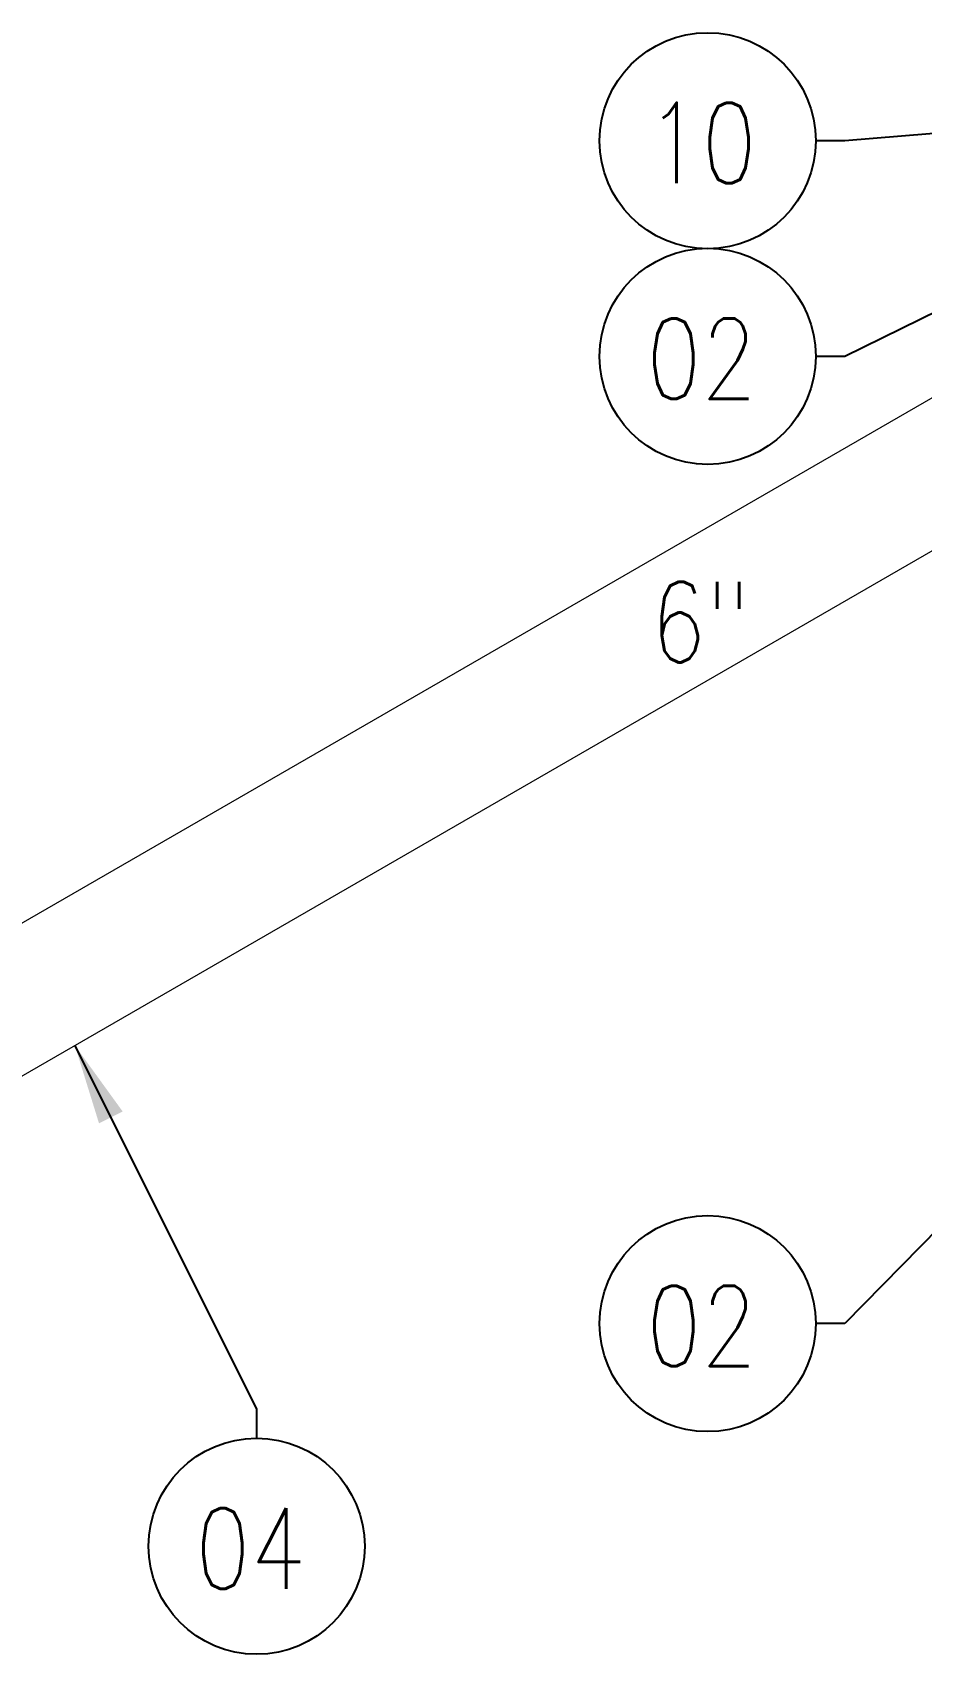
# Model space of a CAD drawing. Header units: millimetres. Extents: x -312439 to 477422, y -331570 to 212570.
# Drawn here: x 352012 to 353392, y 155151 to 157691 of the extents above; entities that cross this region are included whole.
import ezdxf

# ---------------------------------------------------------------- set-up
doc = ezdxf.new("R2010")
doc.units = ezdxf.units.MM
doc.layers.add('ARCONDTEXTO', color=4, linetype='Continuous')
doc.layers.add('TEXTO FORMATO', color=4, linetype='Continuous')
doc.styles.add('ROMAND', font='ROMAND.SHX')
doc.styles.add('ROMANS', font='romans.shx', dxfattribs={"height": 187.5})
doc.dimstyles.new('1-50 (MILIMETRO)', dxfattribs={"dimscale": 0, "dimtxt": 125, "dimasz": 125, "dimexe": 100, "dimexo": 100, "dimgap": 50, "dimtad": 0, "dimdec": 0, "dimzin": 0, "dimdsep": 46, "dimtxsty": 'ROMAND', "dimcen": -390, "dimclrd": 1, "dimclre": 1, "dimclrt": 3, "dimadec": 0, "dimazin": 0, "dimtfac": 1, "dimtdec": 0, "dimtix": 1, "dimtmove": 2, "dimatfit": 2, "dimfxl": 1, "dimtvp": 1, "dimtolj": 1, "dimtzin": 0, "dimarcsym": 0})

msp = doc.modelspace()

# ---------------------------------------------------------------- linework, layer by layer
at = {"color": 5, "linetype": 'Continuous', "lineweight": 0, "extrusion": (4.44089e-16, 0.816497, 0.57735)}
for p, q in [((350746.146, 155586.427), (354007.101, 157469.14)), ((350404.61, 155151.229), (354110.163, 157290.631))]:
    msp.add_line(p, q, dxfattribs=at)
at = {"layer": 'TEXTO FORMATO', "color": 1}
for centre in [(353060.638, 157523.055), (353060.638, 157188.036), (353060.638, 155685.212), (352360.161, 155339.344)]:
    msp.add_circle(centre, 167.835, dxfattribs=at)

# ---------------------------------------------------------------- texts
at = {"layer": 'ARCONDTEXTO', "color": 3, "linetype": 'Continuous', "lineweight": -3, "style": 'ROMANS', "width": 0.8}
for s, p in [('10', (352965.319, 157456.989)), ('02', (352965.319, 157121.97)), ('02', (352965.319, 155619.147)), ('04', (352264.842, 155273.278))]:
    msp.add_text(s, height=125, dxfattribs=at).set_placement(p)
at = {"layer": 'ARCONDTEXTO', "linetype": 'Continuous', "lineweight": -3, "style": 'ROMANS', "width": 0.8}
msp.add_text('6"', height=125, dxfattribs=at).set_placement((352972.309, 156712.584))

# ---------------------------------------------------------------- leaders
at = {"layer": 'TEXTO FORMATO'}
for points in [[(353761.545, 157563.508), (353273.807, 157523.055), (353228.473, 157523.055)], [(353733.478, 157413.565), (353273.807, 157188.036), (353228.473, 157188.036)], [(353733.478, 156155.017), (353273.807, 155685.212), (353228.473, 155685.212)], [(352077.934, 156117.323), (352360.161, 155552.513), (352360.161, 155507.179)]]:
    msp.add_leader(points, dimstyle='1-50 (MILIMETRO)', override={"dimscale": 1}, dxfattribs=at)

doc.saveas('drawing.dxf')
